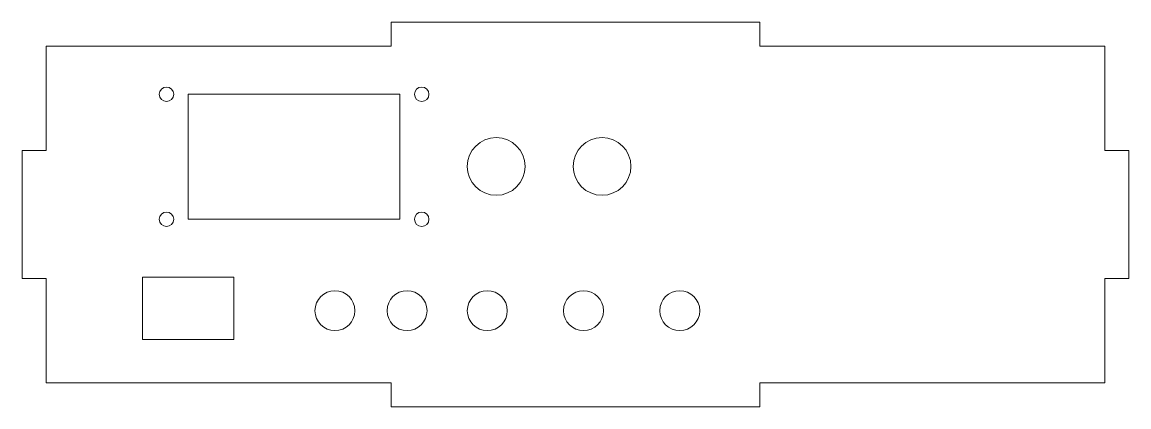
# Model space of a CAD drawing. Header units: millimetres. Extents: x 0 to 230, y 0 to 80.
import ezdxf

# ---------------------------------------------------------------- set-up
doc = ezdxf.new("R2010")
doc.units = ezdxf.units.MM

msp = doc.modelspace()

# ---------------------------------------------------------------- linework, layer by layer
at = {"color": 7, "linetype": 'Continuous', "lineweight": 15}
for p, q in [((76.67, 80), (76.67, 75)), ((76.67, 80), (153.33, 80)), ((153.33, 80), (153.33, 75)), ((5, 53.33), (5, 75)), ((5, 75), (76.67, 75)), ((153.33, 75), (225, 75)), ((225, 53.33), (225, 75)), ((34.52, 65), (34.52, 39)), ((34.52, 65), (78.52, 65)), ((78.52, 65), (78.52, 39)), ((0, 26.67), (0, 53.33)), ((0, 53.33), (5, 53.33)), ((230, 53.33), (225, 53.33)), ((230, 26.67), (230, 53.33)), ((34.52, 39), (78.52, 39)), ((0, 26.67), (5, 26.67)), ((5, 5), (5, 26.67)), ((44, 27), (25, 27)), ((25, 27), (25, 14)), ((44, 14), (44, 27)), ((230, 26.67), (225, 26.67)), ((225, 5), (225, 26.67)), ((25, 14), (44, 14)), ((5, 5), (76.67, 5)), ((76.67, 0), (76.67, 5)), ((153.33, 5), (225, 5)), ((153.33, 0), (153.33, 5)), ((76.67, 0), (153.33, 0))]:
    msp.add_line(p, q, dxfattribs=at)
for centre, radius in [((30, 65), 1.5), ((83.04, 65), 1.5), ((98.52, 50), 6), ((120.52, 50), 6), ((30, 39), 1.5), ((83.04, 39), 1.5), ((65, 20), 4.15), ((80, 20), 4.15), ((96.67, 20), 4.15), ((116.67, 20), 4.15), ((136.67, 20), 4.15)]:
    msp.add_circle(centre, radius, dxfattribs=at)

doc.saveas('drawing.dxf')
